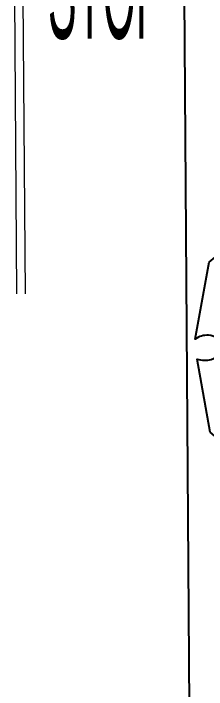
# Model space of a CAD drawing. Header units: feet. Extents: x 919634 to 928945, y 707022 to 708026.
# Drawn here: x 920978.17 to 920989.51, y 707220.7 to 707260.45 of the extents above; entities that cross this region are included whole.
import ezdxf

# ---------------------------------------------------------------- set-up
doc = ezdxf.new("R2010")
doc.units = ezdxf.units.FT
doc.header["$LTSCALE"] = 20
doc.header["$MEASUREMENT"] = 0
for name, color, linetype in [('-u-site-xref', 7, 'Continuous'), ('LK-TREE-050M', 2, 'Continuous'), ('LK-TREE-TRNK', 32, 'Continuous'), ('LP-TREE', 15, 'Continuous')]:
    doc.layers.add(name, color=color, linetype=linetype)
for name, color, linetype, lineweight in [('Site Plan$0$SP-CURB', 3, 'Continuous', 25), ('Site Plan$0$SP-PAVEMENT MARKINGS', 252, 'Continuous', 30), ('Site Plan$0$SP-PAVEMENT MARKINGS-YELLOW', 252, 'Continuous', 18)]:
    doc.layers.add(name, color=color, linetype=linetype, lineweight=lineweight)
doc.layers.get('-u-site-xref').off()
doc.styles.add('Site Plan$0$U-30E', font='arial.ttf', dxfattribs={"height": 3})

# ---------------------------------------------------------------- blocks, each defined once
blk = doc.blocks.new('Site Plan')
at = {"layer": 'Site Plan$0$SP-CURB'}
blk.add_line((920989.496, 707083.041), (920986.272, 707536.179), dxfattribs=at)
at = {"layer": 'Site Plan$0$SP-PAVEMENT MARKINGS-YELLOW'}
for p, q in [((920978.173, 707268.957), (920978.351, 707243.957)), ((920978.673, 707268.96), (920978.851, 707243.96))]:
    blk.add_line(p, q, dxfattribs=at)
at = {"layer": 'Site Plan$0$SP-PAVEMENT MARKINGS', "style": 'Site Plan$0$U-30E', "width": 0.3}
blk.add_text('STOP', height=6, dxfattribs=at).set_placement((920980.198, 707258.974))
blk = doc.blocks.new('TREE-SIMP-027')
at = {"layer": 'LK-TREE-050M'}
blk.add_lwpolyline([(0.2708, 0.4238), (0.4563, 0.2673), (0.4966, 0.0396, 0.127189), (0.4527, 0.0407, 0.875318), (0.4614, -0.0349, 0.149076), (0.5024, -0.0227), (0.4596, -0.2615), (0.2826, -0.4103, 0.127189), (0.2616, -0.3718, 0.875318), (0.2005, -0.417, 0.149076), (0.2316, -0.4464), (0.0033, -0.5288), (-0.214, -0.4499, 0.127189), (-0.1912, -0.4124, 0.875318), (-0.2609, -0.3821, 0.149076), (-0.2708, -0.4238), (-0.4563, -0.2673), (-0.4966, -0.0396, 0.127189), (-0.4527, -0.0407, 0.875318), (-0.4614, 0.0349, 0.149076), (-0.5024, 0.0227), (-0.4596, 0.2615), (-0.2826, 0.4103, 0.127189), (-0.2616, 0.3718, 0.875318), (-0.2005, 0.417, 0.149076), (-0.2316, 0.4464), (-0.0033, 0.5288), (0.214, 0.4499, 0.127189), (0.1912, 0.4124, 0.875318), (0.2609, 0.3821, 0.149076)], format="xyb", close=True, dxfattribs=at)
at = {"layer": 'LK-TREE-TRNK', "const_width": 0.0375}
blk.add_lwpolyline([(-0.0187, 0, 1), (0.0188, 0, 1)], format="xyb", close=True, dxfattribs=at)

msp = doc.modelspace()

# ---------------------------------------------------------------- block references
at = {"layer": '-u-site-xref'}
msp.add_blockref('Site Plan', (0, 0), dxfattribs=at)

# ---------------------------------------------------------------- next in the draw order: block references
at = {"layer": 'LP-TREE', "xscale": 18.91141011540282, "yscale": 18.91141011540282, "zscale": 18.91141011540282}
msp.add_blockref('TREE-SIMP-027', (920998.357, 707240.877), dxfattribs=at)

doc.saveas('drawing.dxf')
